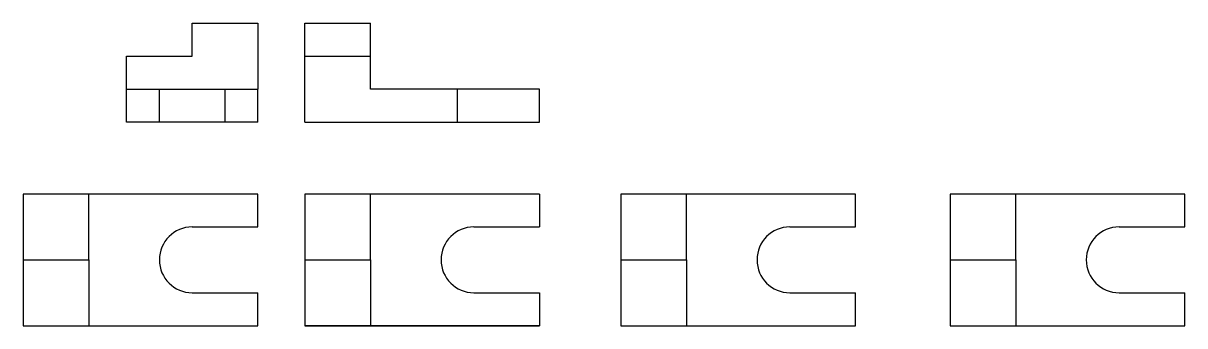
# Model space of a CAD drawing. Header units: inches. Extents: x 0 to 247, y 0 to 64.
import ezdxf

# ---------------------------------------------------------------- set-up
doc = ezdxf.new("R2010")
doc.units = ezdxf.units.IN
doc.header["$MEASUREMENT"] = 0

msp = doc.modelspace()

# ---------------------------------------------------------------- linework, layer by layer
for p, q in [((36, 57.32), (36, 64.32)), ((36, 64.32), (50, 64.32)), ((50, 64.32), (50, 50.32)), ((60, 43.32), (60, 64.32)), ((60, 64.32), (74, 64.32)), ((74, 50.32), (74, 64.32)), ((22, 50.32), (22, 57.32)), ((22, 57.32), (36, 57.32)), ((60, 57.32), (74, 57.32)), ((22, 43.32), (22, 50.32)), ((22, 50.32), (50, 50.32)), ((29, 43.32), (29, 50.32)), ((43, 43.32), (43, 50.32)), ((50, 43.32), (50, 50.32)), ((110, 50.32), (74, 50.32)), ((92.5, 43.32), (92.5, 50.32)), ((110, 43.32), (110, 50.32)), ((50, 43.32), (22, 43.32)), ((60, 43.32), (110, 43.32)), ((50, 28), (0, 28)), ((0, 28), (0, 0)), ((14, 14), (14, 28)), ((50, 21), (50, 28)), ((110, 28), (60, 28)), ((60, 28), (60, 0)), ((74, 14), (74, 28)), ((110, 28), (96, 28)), ((110, 28), (110, 21)), ((177.3, 28), (127.3, 28)), ((127.3, 28), (127.3, 0)), ((141.3, 14), (141.3, 28)), ((177.3, 21), (177.3, 28)), ((247.42, 28), (197.42, 28)), ((197.42, 28), (197.42, 0)), ((211.42, 14), (211.42, 28)), ((247.42, 21), (247.42, 28)), ((36, 21), (50, 21)), ((96, 21), (110, 21)), ((163.3, 21), (177.3, 21)), ((233.42, 21), (247.42, 21)), ((0, 14), (14, 14)), ((14, 14), (14, 0)), ((60, 14), (74, 14)), ((74, 14), (74, 0)), ((127.3, 14), (141.3, 14)), ((141.3, 14), (141.3, 0)), ((197.42, 14), (211.42, 14)), ((211.42, 14), (211.42, 0)), ((36, 7), (50, 7)), ((50, 0), (50, 7)), ((96, 7), (110, 7)), ((110, 7), (110, 0)), ((163.3, 7), (177.3, 7)), ((177.3, 0), (177.3, 7)), ((233.42, 7), (247.42, 7)), ((247.42, 0), (247.42, 7)), ((0, 0), (50, 0)), ((60, 0), (110, 0)), ((110, 0), (60, 0)), ((127.3, 0), (177.3, 0)), ((197.42, 0), (247.42, 0))]:
    msp.add_line(p, q)
for centre in [(36, 14), (96, 14), (163.3, 14), (233.42, 14)]:
    msp.add_arc(centre, 7, 90, 270)

doc.saveas('drawing.dxf')
